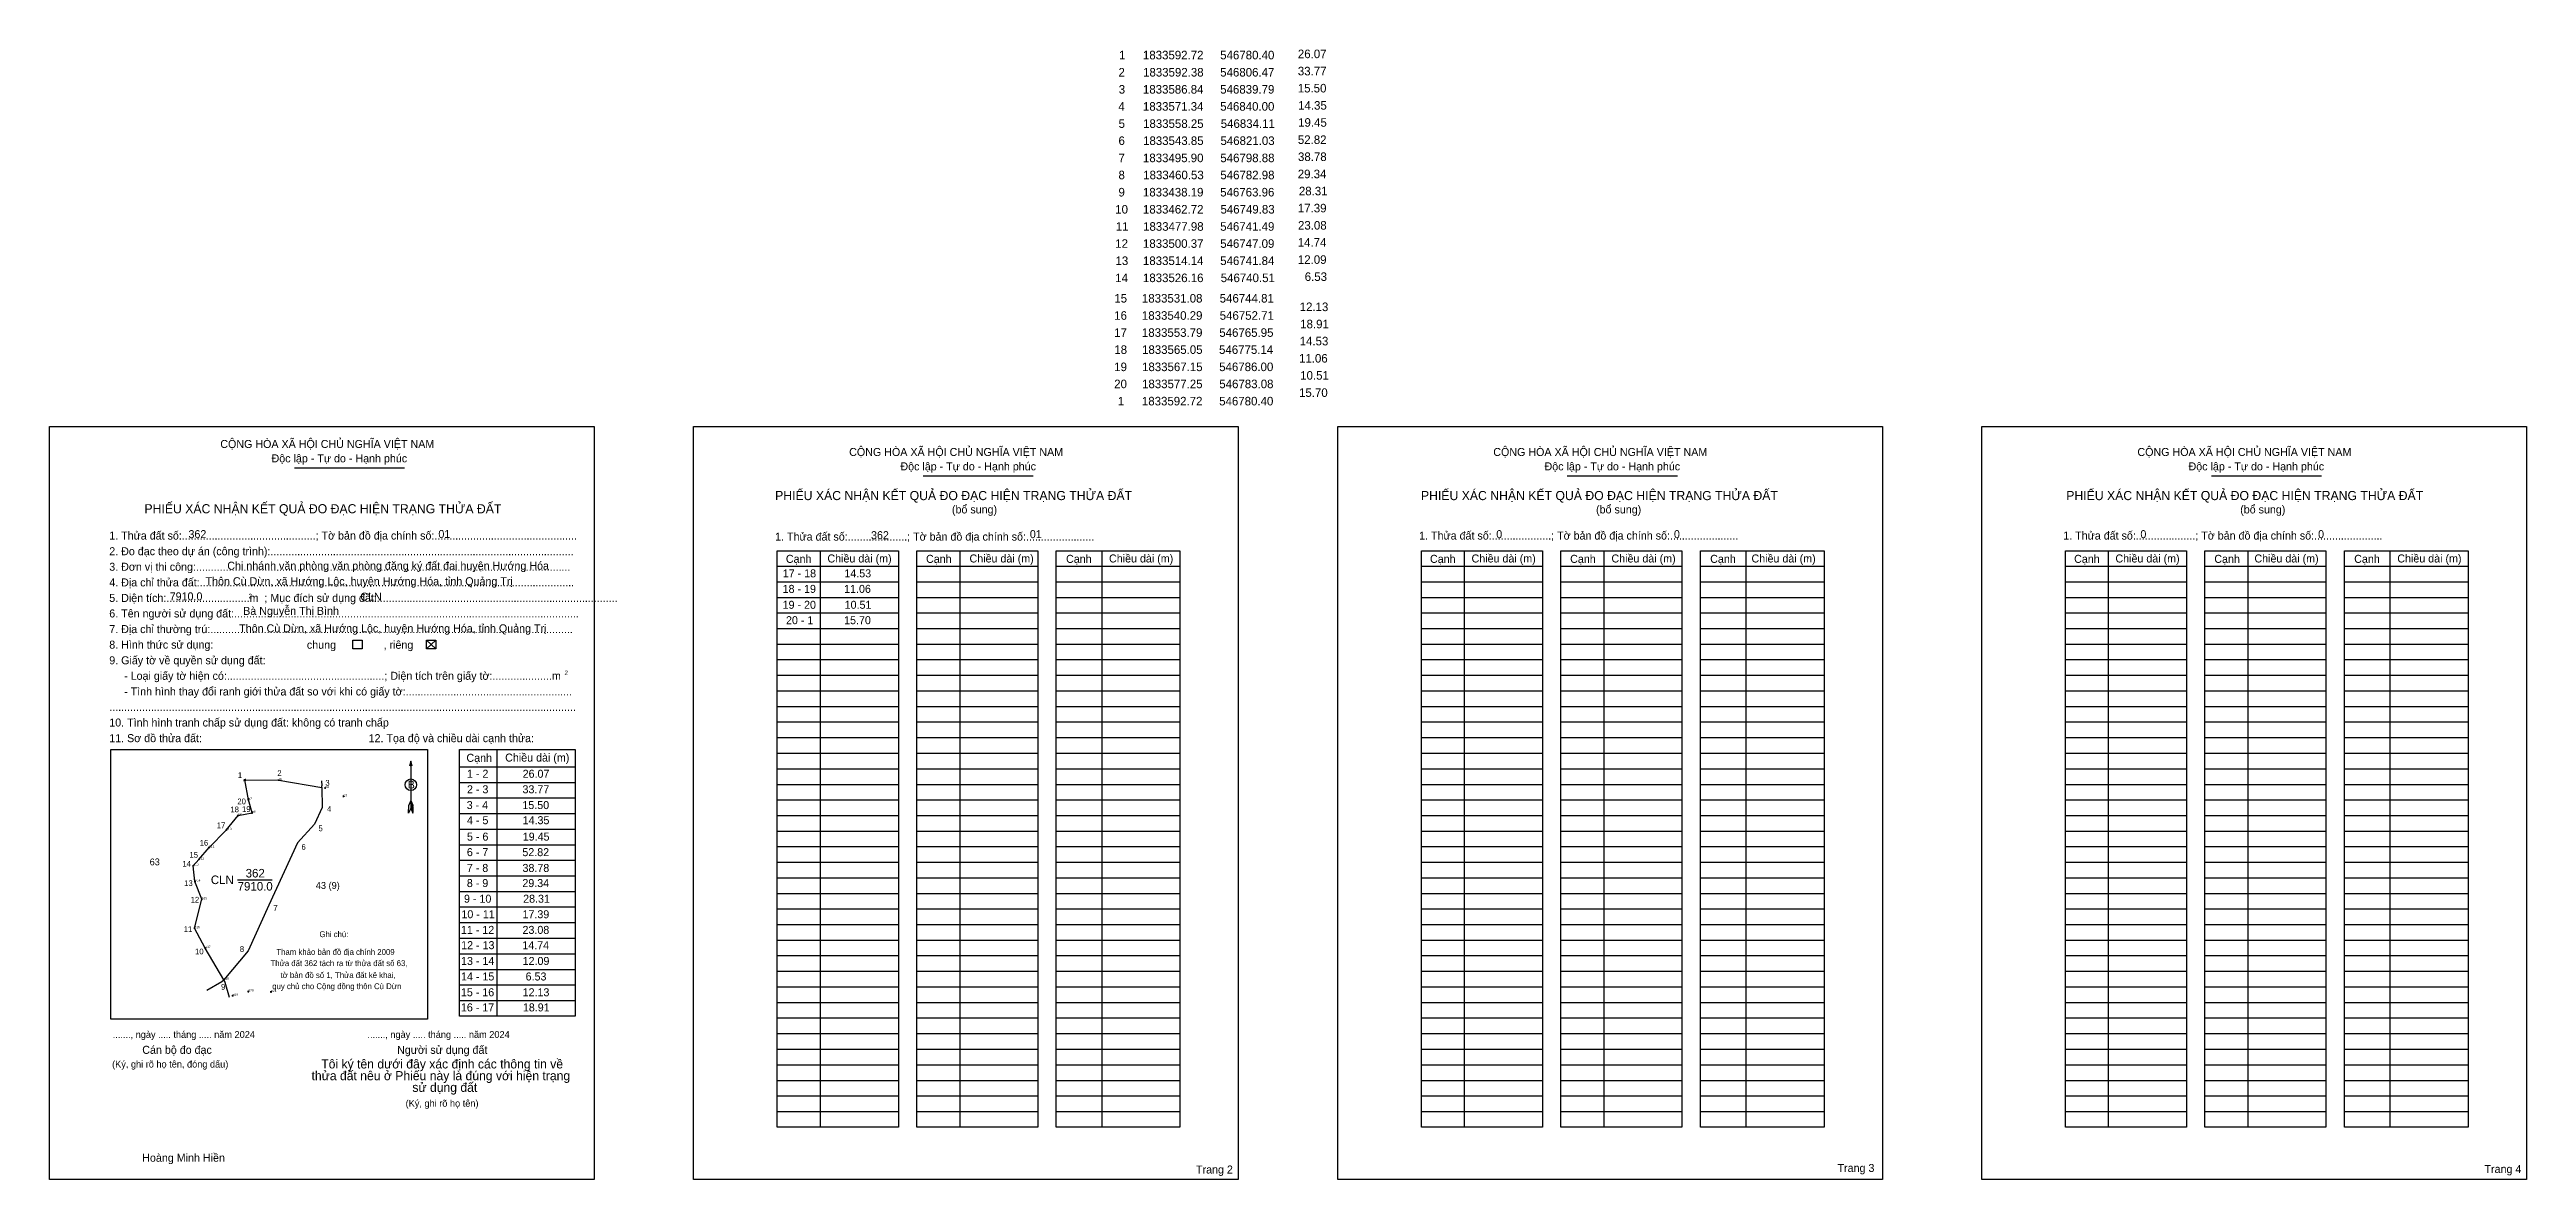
# Model space of a CAD drawing. Extents: x 546629 to 548543, y 1833284 to 1834157.
import ezdxf

# ---------------------------------------------------------------- set-up
doc = ezdxf.new("R2010")
doc.units = 0
for name, color, linetype in [('Level 1', 7, 'Continuous'), ('Level 10', 7, 'Continuous'), ('Level 12', 7, 'Continuous'), ('Level 13', 7, 'Continuous'), ('Level 2', 7, 'Continuous'), ('Level 48', 7, 'Continuous'), ('Level 50', 7, 'Continuous'), ('Level 52', 7, 'Continuous'), ('Level 53', 7, 'Continuous'), ('Level 6', 7, 'Continuous'), ('Level 7', 7, 'Continuous'), ('Level 8', 7, 'Continuous'), ('Level 9', 7, 'Continuous')]:
    doc.layers.add(name, color=color, linetype=linetype)

msp = doc.modelspace()

# ---------------------------------------------------------------- linework, layer by layer
at = {"layer": 'Level 1'}
for p, q in [((546629.5, 1833865.8), (546629.5, 1833865.8)), ((547127.1, 1833865.8), (547127.1, 1833865.8)), ((546818.7, 1833833.9), (546903.7, 1833833.9)), ((547304.5, 1833827.7), (547389.6, 1833827.7)), ((547802.2, 1833827.7), (547887.3, 1833827.7)), ((548299.9, 1833827.7), (548385, 1833827.7)), ((547224.9, 1833769.8), (547224.9, 1833324.3)), ((547332.7, 1833769.8), (547332.7, 1833324.3)), ((547442.5, 1833769.8), (547442.5, 1833324.3)), ((547722.5, 1833769.8), (547722.5, 1833324.3)), ((547830.3, 1833769.8), (547830.3, 1833324.3)), ((547940.1, 1833769.8), (547940.1, 1833324.3)), ((548220.2, 1833769.8), (548220.2, 1833324.3)), ((548328, 1833769.8), (548328, 1833324.3)), ((548437.8, 1833769.8), (548437.8, 1833324.3)), ((547191.7, 1833757.8), (547285.3, 1833757.8)), ((547299.5, 1833757.8), (547393.1, 1833757.8)), ((547407.3, 1833757.8), (547502.9, 1833757.8)), ((547689.4, 1833757.8), (547782.9, 1833757.8)), ((547797.2, 1833757.8), (547890.7, 1833757.8)), ((547905, 1833757.8), (548000.6, 1833757.8)), ((548187.1, 1833757.8), (548280.6, 1833757.8)), ((548294.9, 1833757.8), (548388.4, 1833757.8)), ((548402.7, 1833757.8), (548498.2, 1833757.8)), ((547191.7, 1833745.8), (547285.3, 1833745.8)), ((547191.7, 1833733.7), (547285.3, 1833733.7)), ((547299.5, 1833745.8), (547393.1, 1833745.8)), ((547299.5, 1833733.7), (547393.1, 1833733.7)), ((547407.3, 1833745.8), (547502.9, 1833745.8)), ((547407.3, 1833733.7), (547502.9, 1833733.7)), ((547689.4, 1833745.8), (547782.9, 1833745.8)), ((547689.4, 1833733.7), (547782.9, 1833733.7)), ((547797.2, 1833745.8), (547890.7, 1833745.8)), ((547797.2, 1833733.7), (547890.7, 1833733.7)), ((547905, 1833745.8), (548000.6, 1833745.8)), ((547905, 1833733.7), (548000.6, 1833733.7)), ((548187.1, 1833745.8), (548280.6, 1833745.8)), ((548187.1, 1833733.7), (548280.6, 1833733.7)), ((548294.9, 1833745.8), (548388.4, 1833745.8)), ((548294.9, 1833733.7), (548388.4, 1833733.7)), ((548402.7, 1833745.8), (548498.2, 1833745.8)), ((548402.7, 1833733.7), (548498.2, 1833733.7)), ((547191.7, 1833721.7), (547285.3, 1833721.7)), ((547191.7, 1833709.6), (547285.3, 1833709.6)), ((547299.5, 1833721.7), (547393.1, 1833721.7)), ((547299.5, 1833709.6), (547393.1, 1833709.6)), ((547407.3, 1833721.7), (547502.9, 1833721.7)), ((547407.3, 1833709.6), (547502.9, 1833709.6)), ((547689.4, 1833721.7), (547782.9, 1833721.7)), ((547689.4, 1833709.6), (547782.9, 1833709.6)), ((547797.2, 1833721.7), (547890.7, 1833721.7)), ((547797.2, 1833709.6), (547890.7, 1833709.6)), ((547905, 1833721.7), (548000.6, 1833721.7)), ((547905, 1833709.6), (548000.6, 1833709.6)), ((548187.1, 1833721.7), (548280.6, 1833721.7)), ((548187.1, 1833709.6), (548280.6, 1833709.6)), ((548294.9, 1833721.7), (548388.4, 1833721.7)), ((548294.9, 1833709.6), (548388.4, 1833709.6)), ((548402.7, 1833721.7), (548498.2, 1833721.7)), ((548402.7, 1833709.6), (548498.2, 1833709.6)), ((546920.6, 1833700.7), (546927.9, 1833694)), ((546920.6, 1833694), (546927.9, 1833700.7)), ((547191.7, 1833697.6), (547285.3, 1833697.6)), ((547299.5, 1833697.6), (547393.1, 1833697.6)), ((547407.3, 1833697.6), (547502.9, 1833697.6)), ((547689.4, 1833697.6), (547782.9, 1833697.6)), ((547797.2, 1833697.6), (547890.7, 1833697.6)), ((547905, 1833697.6), (548000.6, 1833697.6)), ((548187.1, 1833697.6), (548280.6, 1833697.6)), ((548294.9, 1833697.6), (548388.4, 1833697.6)), ((548402.7, 1833697.6), (548498.2, 1833697.6)), ((547191.7, 1833685.6), (547285.3, 1833685.6)), ((547191.7, 1833673.5), (547285.3, 1833673.5)), ((547299.5, 1833685.6), (547393.1, 1833685.6)), ((547299.5, 1833673.5), (547393.1, 1833673.5)), ((547407.3, 1833685.6), (547502.9, 1833685.6)), ((547407.3, 1833673.5), (547502.9, 1833673.5)), ((547689.4, 1833685.6), (547782.9, 1833685.6)), ((547689.4, 1833673.5), (547782.9, 1833673.5)), ((547797.2, 1833685.6), (547890.7, 1833685.6)), ((547797.2, 1833673.5), (547890.7, 1833673.5)), ((547905, 1833685.6), (548000.6, 1833685.6)), ((547905, 1833673.5), (548000.6, 1833673.5)), ((548187.1, 1833685.6), (548280.6, 1833685.6)), ((548187.1, 1833673.5), (548280.6, 1833673.5)), ((548294.9, 1833685.6), (548388.4, 1833685.6)), ((548294.9, 1833673.5), (548388.4, 1833673.5)), ((548402.7, 1833685.6), (548498.2, 1833685.6)), ((548402.7, 1833673.5), (548498.2, 1833673.5)), ((547191.7, 1833661.5), (547285.3, 1833661.5)), ((547299.5, 1833661.5), (547393.1, 1833661.5)), ((547407.3, 1833661.5), (547502.9, 1833661.5)), ((547689.4, 1833661.5), (547782.9, 1833661.5)), ((547797.2, 1833661.5), (547890.7, 1833661.5)), ((547905, 1833661.5), (548000.6, 1833661.5)), ((548187.1, 1833661.5), (548280.6, 1833661.5)), ((548294.9, 1833661.5), (548388.4, 1833661.5)), ((548402.7, 1833661.5), (548498.2, 1833661.5)), ((547191.7, 1833649.4), (547285.3, 1833649.4)), ((547191.7, 1833637.4), (547285.3, 1833637.4)), ((547299.5, 1833649.4), (547393.1, 1833649.4)), ((547299.5, 1833637.4), (547393.1, 1833637.4)), ((547407.3, 1833649.4), (547502.9, 1833649.4)), ((547407.3, 1833637.4), (547502.9, 1833637.4)), ((547689.4, 1833649.4), (547782.9, 1833649.4)), ((547689.4, 1833637.4), (547782.9, 1833637.4)), ((547797.2, 1833649.4), (547890.7, 1833649.4)), ((547797.2, 1833637.4), (547890.7, 1833637.4)), ((547905, 1833649.4), (548000.6, 1833649.4)), ((547905, 1833637.4), (548000.6, 1833637.4)), ((548187.1, 1833649.4), (548280.6, 1833649.4)), ((548187.1, 1833637.4), (548280.6, 1833637.4)), ((548294.9, 1833649.4), (548388.4, 1833649.4)), ((548294.9, 1833637.4), (548388.4, 1833637.4)), ((548402.7, 1833649.4), (548498.2, 1833649.4)), ((548402.7, 1833637.4), (548498.2, 1833637.4)), ((546676.8, 1833616.1), (546676.8, 1833616.1)), ((546975.1, 1833616.2), (546975.1, 1833410.1)), ((547191.7, 1833625.4), (547285.3, 1833625.4)), ((547191.7, 1833613.3), (547285.3, 1833613.3)), ((547299.5, 1833625.4), (547393.1, 1833625.4)), ((547299.5, 1833613.3), (547393.1, 1833613.3)), ((547407.3, 1833625.4), (547502.9, 1833625.4)), ((547407.3, 1833613.3), (547502.9, 1833613.3)), ((547689.4, 1833625.4), (547782.9, 1833625.4)), ((547689.4, 1833613.3), (547782.9, 1833613.3)), ((547797.2, 1833625.4), (547890.7, 1833625.4)), ((547797.2, 1833613.3), (547890.7, 1833613.3)), ((547905, 1833625.4), (548000.6, 1833625.4)), ((547905, 1833613.3), (548000.6, 1833613.3)), ((548187.1, 1833625.4), (548280.6, 1833625.4)), ((548187.1, 1833613.3), (548280.6, 1833613.3)), ((548294.9, 1833625.4), (548388.4, 1833625.4)), ((548294.9, 1833613.3), (548388.4, 1833613.3)), ((548402.7, 1833625.4), (548498.2, 1833625.4)), ((548402.7, 1833613.3), (548498.2, 1833613.3)), ((546908.6, 1833607.1), (546908.6, 1833570.7)), ((546946.2, 1833602.8), (547035.5, 1833602.8)), ((547191.7, 1833601.3), (547285.3, 1833601.3)), ((547299.5, 1833601.3), (547393.1, 1833601.3)), ((547407.3, 1833601.3), (547502.9, 1833601.3)), ((547689.4, 1833601.3), (547782.9, 1833601.3)), ((547797.2, 1833601.3), (547890.7, 1833601.3)), ((547905, 1833601.3), (548000.6, 1833601.3)), ((548187.1, 1833601.3), (548280.6, 1833601.3)), ((548294.9, 1833601.3), (548388.4, 1833601.3)), ((548402.7, 1833601.3), (548498.2, 1833601.3)), ((546908.6, 1833576.7), (546907, 1833573)), ((546908.6, 1833576.7), (546910.1, 1833573)), ((546908.6, 1833576.2), (546910.1, 1833572.5)), ((546908.6, 1833575.7), (546910.1, 1833572)), ((546908.6, 1833575.2), (546910.1, 1833571.4)), ((546908.6, 1833574.6), (546910.1, 1833570.9)), ((546946.2, 1833590.7), (547035.5, 1833590.7)), ((546946.2, 1833578.7), (547035.5, 1833578.7)), ((547191.7, 1833589.2), (547285.3, 1833589.2)), ((547191.7, 1833577.2), (547285.3, 1833577.2)), ((547299.5, 1833589.2), (547393.1, 1833589.2)), ((547299.5, 1833577.2), (547393.1, 1833577.2)), ((547407.3, 1833589.2), (547502.9, 1833589.2)), ((547407.3, 1833577.2), (547502.9, 1833577.2)), ((547689.4, 1833589.2), (547782.9, 1833589.2)), ((547689.4, 1833577.2), (547782.9, 1833577.2)), ((547797.2, 1833589.2), (547890.7, 1833589.2)), ((547797.2, 1833577.2), (547890.7, 1833577.2)), ((547905, 1833589.2), (548000.6, 1833589.2)), ((547905, 1833577.2), (548000.6, 1833577.2)), ((548187.1, 1833589.2), (548280.6, 1833589.2)), ((548187.1, 1833577.2), (548280.6, 1833577.2)), ((548294.9, 1833589.2), (548388.4, 1833589.2)), ((548294.9, 1833577.2), (548388.4, 1833577.2)), ((548402.7, 1833589.2), (548498.2, 1833589.2)), ((548402.7, 1833577.2), (548498.2, 1833577.2)), ((546906.9, 1833567), (546907, 1833573)), ((546908.6, 1833570.7), (546906.9, 1833567)), ((546908.6, 1833574.1), (546910.1, 1833570.3)), ((546908.6, 1833573.6), (546910.1, 1833569.8)), ((546908.6, 1833573.1), (546910.1, 1833569.2)), ((546908.6, 1833572.5), (546910.1, 1833568.7)), ((546908.6, 1833572), (546910.1, 1833568.2)), ((546908.6, 1833571.5), (546910.2, 1833567.6)), ((546908.6, 1833570.7), (546910.2, 1833567)), ((546910.2, 1833567), (546910.1, 1833573)), ((546946.2, 1833566.6), (547035.5, 1833566.6)), ((547191.7, 1833565.1), (547285.3, 1833565.1)), ((547299.5, 1833565.1), (547393.1, 1833565.1)), ((547407.3, 1833565.1), (547502.9, 1833565.1)), ((547689.4, 1833565.1), (547782.9, 1833565.1)), ((547797.2, 1833565.1), (547890.7, 1833565.1)), ((547905, 1833565.1), (548000.6, 1833565.1)), ((548187.1, 1833565.1), (548280.6, 1833565.1)), ((548294.9, 1833565.1), (548388.4, 1833565.1)), ((548402.7, 1833565.1), (548498.2, 1833565.1)), ((546946.2, 1833554.6), (547035.5, 1833554.6)), ((546946.2, 1833542.5), (547035.5, 1833542.5)), ((547191.7, 1833553.1), (547285.3, 1833553.1)), ((547191.7, 1833541.1), (547285.3, 1833541.1)), ((547299.5, 1833553.1), (547393.1, 1833553.1)), ((547299.5, 1833541.1), (547393.1, 1833541.1)), ((547407.3, 1833553.1), (547502.9, 1833553.1)), ((547407.3, 1833541.1), (547502.9, 1833541.1)), ((547689.4, 1833553.1), (547782.9, 1833553.1)), ((547689.4, 1833541.1), (547782.9, 1833541.1)), ((547797.2, 1833553.1), (547890.7, 1833553.1)), ((547797.2, 1833541.1), (547890.7, 1833541.1)), ((547905, 1833553.1), (548000.6, 1833553.1)), ((547905, 1833541.1), (548000.6, 1833541.1)), ((548187.1, 1833553.1), (548280.6, 1833553.1)), ((548187.1, 1833541.1), (548280.6, 1833541.1)), ((548294.9, 1833553.1), (548388.4, 1833553.1)), ((548294.9, 1833541.1), (548388.4, 1833541.1)), ((548402.7, 1833553.1), (548498.2, 1833553.1)), ((548402.7, 1833541.1), (548498.2, 1833541.1)), ((546946.2, 1833530.5), (547035.5, 1833530.5)), ((546946.2, 1833518.5), (547035.5, 1833518.5)), ((547191.7, 1833529), (547285.3, 1833529)), ((547299.5, 1833529), (547393.1, 1833529)), ((547407.3, 1833529), (547502.9, 1833529)), ((547689.4, 1833529), (547782.9, 1833529)), ((547797.2, 1833529), (547890.7, 1833529)), ((547905, 1833529), (548000.6, 1833529)), ((548187.1, 1833529), (548280.6, 1833529)), ((548294.9, 1833529), (548388.4, 1833529)), ((548402.7, 1833529), (548498.2, 1833529)), ((546946.2, 1833506.4), (547035.5, 1833506.4)), ((547191.7, 1833517), (547285.3, 1833517)), ((547191.7, 1833504.9), (547285.3, 1833504.9)), ((547299.5, 1833517), (547393.1, 1833517)), ((547299.5, 1833504.9), (547393.1, 1833504.9)), ((547407.3, 1833517), (547502.9, 1833517)), ((547407.3, 1833504.9), (547502.9, 1833504.9)), ((547689.4, 1833517), (547782.9, 1833517)), ((547689.4, 1833504.9), (547782.9, 1833504.9)), ((547797.2, 1833517), (547890.7, 1833517)), ((547797.2, 1833504.9), (547890.7, 1833504.9)), ((547905, 1833517), (548000.6, 1833517)), ((547905, 1833504.9), (548000.6, 1833504.9)), ((548187.1, 1833517), (548280.6, 1833517)), ((548187.1, 1833504.9), (548280.6, 1833504.9)), ((548294.9, 1833517), (548388.4, 1833517)), ((548294.9, 1833504.9), (548388.4, 1833504.9)), ((548402.7, 1833517), (548498.2, 1833517)), ((548402.7, 1833504.9), (548498.2, 1833504.9)), ((546946.2, 1833494.4), (547035.5, 1833494.4)), ((546946.2, 1833482.3), (547035.5, 1833482.3)), ((547191.7, 1833492.9), (547285.3, 1833492.9)), ((547191.7, 1833480.9), (547285.3, 1833480.9)), ((547299.5, 1833492.9), (547393.1, 1833492.9)), ((547299.5, 1833480.9), (547393.1, 1833480.9)), ((547407.3, 1833492.9), (547502.9, 1833492.9)), ((547407.3, 1833480.9), (547502.9, 1833480.9)), ((547689.4, 1833492.9), (547782.9, 1833492.9)), ((547689.4, 1833480.9), (547782.9, 1833480.9)), ((547797.2, 1833492.9), (547890.7, 1833492.9)), ((547797.2, 1833480.9), (547890.7, 1833480.9)), ((547905, 1833492.9), (548000.6, 1833492.9)), ((547905, 1833480.9), (548000.6, 1833480.9)), ((548187.1, 1833492.9), (548280.6, 1833492.9)), ((548187.1, 1833480.9), (548280.6, 1833480.9)), ((548294.9, 1833492.9), (548388.4, 1833492.9)), ((548294.9, 1833480.9), (548388.4, 1833480.9)), ((548402.7, 1833492.9), (548498.2, 1833492.9)), ((548402.7, 1833480.9), (548498.2, 1833480.9)), ((546946.2, 1833470.3), (547035.5, 1833470.3)), ((547191.7, 1833468.8), (547285.3, 1833468.8)), ((547299.5, 1833468.8), (547393.1, 1833468.8)), ((547407.3, 1833468.8), (547502.9, 1833468.8)), ((547689.4, 1833468.8), (547782.9, 1833468.8)), ((547797.2, 1833468.8), (547890.7, 1833468.8)), ((547905, 1833468.8), (548000.6, 1833468.8)), ((548187.1, 1833468.8), (548280.6, 1833468.8)), ((548294.9, 1833468.8), (548388.4, 1833468.8)), ((548402.7, 1833468.8), (548498.2, 1833468.8)), ((546946.2, 1833458.3), (547035.5, 1833458.3)), ((546946.2, 1833446.2), (547035.5, 1833446.2)), ((547191.7, 1833456.8), (547285.3, 1833456.8)), ((547191.7, 1833444.7), (547285.3, 1833444.7)), ((547299.5, 1833456.8), (547393.1, 1833456.8)), ((547299.5, 1833444.7), (547393.1, 1833444.7)), ((547407.3, 1833456.8), (547502.9, 1833456.8)), ((547407.3, 1833444.7), (547502.9, 1833444.7)), ((547689.4, 1833456.8), (547782.9, 1833456.8)), ((547689.4, 1833444.7), (547782.9, 1833444.7)), ((547797.2, 1833456.8), (547890.7, 1833456.8)), ((547797.2, 1833444.7), (547890.7, 1833444.7)), ((547905, 1833456.8), (548000.6, 1833456.8)), ((547905, 1833444.7), (548000.6, 1833444.7)), ((548187.1, 1833456.8), (548280.6, 1833456.8)), ((548187.1, 1833444.7), (548280.6, 1833444.7)), ((548294.9, 1833456.8), (548388.4, 1833456.8)), ((548294.9, 1833444.7), (548388.4, 1833444.7)), ((548402.7, 1833456.8), (548498.2, 1833456.8)), ((548402.7, 1833444.7), (548498.2, 1833444.7)), ((546946.2, 1833434.2), (547035.5, 1833434.2)), ((546946.2, 1833422.1), (547035.5, 1833422.1)), ((547191.7, 1833432.7), (547285.3, 1833432.7)), ((547299.5, 1833432.7), (547393.1, 1833432.7)), ((547407.3, 1833432.7), (547502.9, 1833432.7)), ((547689.4, 1833432.7), (547782.9, 1833432.7)), ((547797.2, 1833432.7), (547890.7, 1833432.7)), ((547905, 1833432.7), (548000.6, 1833432.7)), ((548187.1, 1833432.7), (548280.6, 1833432.7)), ((548294.9, 1833432.7), (548388.4, 1833432.7)), ((548402.7, 1833432.7), (548498.2, 1833432.7)), ((546921.4, 1833407.8), (546921.4, 1833407.8)), ((547191.7, 1833420.6), (547285.3, 1833420.6)), ((547191.7, 1833408.6), (547285.3, 1833408.6)), ((547299.5, 1833420.6), (547393.1, 1833420.6)), ((547299.5, 1833408.6), (547393.1, 1833408.6)), ((547407.3, 1833420.6), (547502.9, 1833420.6)), ((547407.3, 1833408.6), (547502.9, 1833408.6)), ((547689.4, 1833420.6), (547782.9, 1833420.6)), ((547689.4, 1833408.6), (547782.9, 1833408.6)), ((547797.2, 1833420.6), (547890.7, 1833420.6)), ((547797.2, 1833408.6), (547890.7, 1833408.6)), ((547905, 1833420.6), (548000.6, 1833420.6)), ((547905, 1833408.6), (548000.6, 1833408.6)), ((548187.1, 1833420.6), (548280.6, 1833420.6)), ((548187.1, 1833408.6), (548280.6, 1833408.6)), ((548294.9, 1833420.6), (548388.4, 1833420.6)), ((548294.9, 1833408.6), (548388.4, 1833408.6)), ((548402.7, 1833420.6), (548498.2, 1833420.6)), ((548402.7, 1833408.6), (548498.2, 1833408.6)), ((547191.7, 1833396.6), (547285.3, 1833396.6)), ((547191.7, 1833384.5), (547285.3, 1833384.5)), ((547299.5, 1833396.6), (547393.1, 1833396.6)), ((547299.5, 1833384.5), (547393.1, 1833384.5)), ((547407.3, 1833396.6), (547502.9, 1833396.6)), ((547407.3, 1833384.5), (547502.9, 1833384.5)), ((547689.4, 1833396.6), (547782.9, 1833396.6)), ((547689.4, 1833384.5), (547782.9, 1833384.5)), ((547797.2, 1833396.6), (547890.7, 1833396.6)), ((547797.2, 1833384.5), (547890.7, 1833384.5)), ((547905, 1833396.6), (548000.6, 1833396.6)), ((547905, 1833384.5), (548000.6, 1833384.5)), ((548187.1, 1833396.6), (548280.6, 1833396.6)), ((548187.1, 1833384.5), (548280.6, 1833384.5)), ((548294.9, 1833396.6), (548388.4, 1833396.6)), ((548294.9, 1833384.5), (548388.4, 1833384.5)), ((548402.7, 1833396.6), (548498.2, 1833396.6)), ((548402.7, 1833384.5), (548498.2, 1833384.5)), ((547191.7, 1833372.5), (547285.3, 1833372.5)), ((547299.5, 1833372.5), (547393.1, 1833372.5)), ((547407.3, 1833372.5), (547502.9, 1833372.5)), ((547689.4, 1833372.5), (547782.9, 1833372.5)), ((547797.2, 1833372.5), (547890.7, 1833372.5)), ((547905, 1833372.5), (548000.6, 1833372.5)), ((548187.1, 1833372.5), (548280.6, 1833372.5)), ((548294.9, 1833372.5), (548388.4, 1833372.5)), ((548402.7, 1833372.5), (548498.2, 1833372.5)), ((547191.7, 1833360.4), (547285.3, 1833360.4)), ((547191.7, 1833348.4), (547285.3, 1833348.4)), ((547299.5, 1833360.4), (547393.1, 1833360.4)), ((547299.5, 1833348.4), (547393.1, 1833348.4)), ((547407.3, 1833360.4), (547502.9, 1833360.4)), ((547407.3, 1833348.4), (547502.9, 1833348.4)), ((547689.4, 1833360.4), (547782.9, 1833360.4)), ((547689.4, 1833348.4), (547782.9, 1833348.4)), ((547797.2, 1833360.4), (547890.7, 1833360.4)), ((547797.2, 1833348.4), (547890.7, 1833348.4)), ((547905, 1833360.4), (548000.6, 1833360.4)), ((547905, 1833348.4), (548000.6, 1833348.4)), ((548187.1, 1833360.4), (548280.6, 1833360.4)), ((548187.1, 1833348.4), (548280.6, 1833348.4)), ((548294.9, 1833360.4), (548388.4, 1833360.4)), ((548294.9, 1833348.4), (548388.4, 1833348.4)), ((548402.7, 1833360.4), (548498.2, 1833360.4)), ((548402.7, 1833348.4), (548498.2, 1833348.4)), ((547191.7, 1833336.4), (547285.3, 1833336.4)), ((547299.5, 1833336.4), (547393.1, 1833336.4)), ((547407.3, 1833336.4), (547502.9, 1833336.4)), ((547689.4, 1833336.4), (547782.9, 1833336.4)), ((547797.2, 1833336.4), (547890.7, 1833336.4)), ((547905, 1833336.4), (548000.6, 1833336.4)), ((548187.1, 1833336.4), (548280.6, 1833336.4)), ((548294.9, 1833336.4), (548388.4, 1833336.4)), ((548402.7, 1833336.4), (548498.2, 1833336.4)), ((547050.3, 1833283.8), (547050.3, 1833283.8)), ((547547.9, 1833283.8), (547547.9, 1833283.8))]:
    msp.add_line(p, q, dxfattribs=at)
for points in [[(547191.7, 1833769.8), (547285.3, 1833769.8), (547285.3, 1833324.3), (547191.7, 1833324.3)], [(547299.5, 1833769.8), (547393.1, 1833769.8), (547393.1, 1833324.3), (547299.5, 1833324.3)], [(547407.3, 1833769.8), (547502.9, 1833769.8), (547502.9, 1833324.3), (547407.3, 1833324.3)], [(547689.4, 1833769.8), (547782.9, 1833769.8), (547782.9, 1833324.3), (547689.4, 1833324.3)], [(547797.2, 1833769.8), (547890.7, 1833769.8), (547890.7, 1833324.3), (547797.2, 1833324.3)], [(547905, 1833769.8), (548000.6, 1833769.8), (548000.6, 1833324.3), (547905, 1833324.3)], [(548187.1, 1833769.8), (548280.6, 1833769.8), (548280.6, 1833324.3), (548187.1, 1833324.3)], [(548294.9, 1833769.8), (548388.4, 1833769.8), (548388.4, 1833324.3), (548294.9, 1833324.3)], [(548402.7, 1833769.8), (548498.2, 1833769.8), (548498.2, 1833324.3), (548402.7, 1833324.3)], [(546676.8, 1833616.1), (546921.4, 1833616.1), (546921.4, 1833407.8), (546676.8, 1833407.8)], [(546946.2, 1833616.2), (547035.5, 1833616.2), (547035.5, 1833410.1), (546946.2, 1833410.1)]]:
    msp.add_lwpolyline(points, close=True, dxfattribs=at)
msp.add_lwpolyline([(546909.6, 1833603.3), (546908.6, 1833607.1), (546907.5, 1833603.3)], dxfattribs=at)
msp.add_circle((546908.6, 1833588.9), 4.44, dxfattribs=at)
at = {"layer": 'Level 10'}
for p in [(546839.6, 1833591.9), (546839.8, 1833586.8)]:
    msp.add_line(p, (546839.8, 1833588), dxfattribs=at)
msp.add_lwpolyline([(546780.4, 1833592.7), (546806.5, 1833592.4), (546839.8, 1833586.8), (546840, 1833571.3), (546834.1, 1833558.3), (546821, 1833543.9), (546798.9, 1833495.9), (546783, 1833460.5), (546764, 1833438.2), (546749.8, 1833462.7), (546741.5, 1833478), (546747.1, 1833500.4), (546741.8, 1833514.1), (546740.5, 1833526.2), (546744.8, 1833531.1), (546752.7, 1833540.3), (546765.9, 1833553.8), (546775.1, 1833565.1), (546786, 1833567.2), (546783.1, 1833577.3)], close=True, dxfattribs=at)
for points in [[(546750.9, 1833430.1), (546762.7, 1833436.7), (546764, 1833438.2)], [(546764, 1833438.2), (546764.8, 1833436.4), (546768.3, 1833424.8)]]:
    msp.add_lwpolyline(points, dxfattribs=at)
at = {"layer": 'Level 2'}
for points in [[(546629.5, 1833865.8), (547050.2, 1833865.8), (547050.2, 1833283.8), (546629.5, 1833283.8)], [(547127.1, 1833865.8), (547547.9, 1833865.8), (547547.9, 1833283.8), (547127.1, 1833283.8)], [(547624.8, 1833865.8), (548045.6, 1833865.8), (548045.6, 1833283.8), (547624.8, 1833283.8)], [(548122.5, 1833865.8), (548543.3, 1833865.8), (548543.3, 1833283.8), (548122.5, 1833283.8)]]:
    msp.add_lwpolyline(points, close=True, dxfattribs=at)
at = {"layer": 'Level 50'}
for points in [[(546863.8, 1833700.7), (546871, 1833700.7), (546871, 1833694), (546863.8, 1833694)], [(546920.6, 1833700.7), (546927.9, 1833700.7), (546927.9, 1833694), (546920.6, 1833694)]]:
    msp.add_lwpolyline(points, close=True, dxfattribs=at)
at = {"layer": 'Level 7'}
for p, q in [((546781, 1833592.7), (546779.8, 1833592.7)), ((546780.4, 1833592.1), (546780.4, 1833593.3)), ((546783.7, 1833577.3), (546782.5, 1833577.3)), ((546783.1, 1833576.6), (546783.1, 1833577.9)), ((546807.1, 1833592.4), (546805.8, 1833592.4)), ((546806.5, 1833591.8), (546806.5, 1833593)), ((546843, 1833586.3), (546841.8, 1833586.3)), ((546842.4, 1833585.7), (546842.4, 1833587)), ((546857.3, 1833579.9), (546856, 1833579.9)), ((546856.6, 1833579.2), (546856.6, 1833580.5)), ((546775.8, 1833565.1), (546774.5, 1833565.1)), ((546775.1, 1833564.4), (546775.1, 1833565.7)), ((546786.6, 1833567.2), (546785.4, 1833567.2)), ((546786, 1833566.5), (546786, 1833567.8)), ((546753.3, 1833540.3), (546752.1, 1833540.3)), ((546752.7, 1833539.7), (546752.7, 1833540.9)), ((546766.6, 1833553.8), (546765.3, 1833553.8)), ((546765.9, 1833553.2), (546765.9, 1833554.4)), ((546741.1, 1833526.2), (546739.9, 1833526.2)), ((546740.5, 1833525.5), (546740.5, 1833526.8)), ((546745.4, 1833531.1), (546744.2, 1833531.1)), ((546744.8, 1833530.5), (546744.8, 1833531.7)), ((546742.5, 1833514.1), (546741.2, 1833514.1)), ((546741.8, 1833513.5), (546741.8, 1833514.8)), ((546747.7, 1833500.4), (546746.5, 1833500.4)), ((546747.1, 1833499.7), (546747.1, 1833501)), ((546742.1, 1833478), (546740.9, 1833478)), ((546741.5, 1833477.4), (546741.5, 1833478.6)), ((546750.5, 1833462.7), (546749.2, 1833462.7)), ((546749.8, 1833462.1), (546749.8, 1833463.3)), ((546764.6, 1833438.2), (546763.3, 1833438.2)), ((546764, 1833437.6), (546764, 1833438.8)), ((546771.6, 1833425.8), (546770.4, 1833425.8)), ((546771, 1833425.2), (546771, 1833426.4)), ((546783.7, 1833429.1), (546782.5, 1833429.1)), ((546783.1, 1833428.4), (546783.1, 1833429.7)), ((546801.3, 1833428.8), (546800, 1833428.8)), ((546800.6, 1833428.1), (546800.6, 1833429.4))]:
    msp.add_line(p, q, dxfattribs=at)
at = {"layer": 'Level 9'}
msp.add_line((546774.8, 1833515.5), (546801.4, 1833515.5), dxfattribs=at)

# ---------------------------------------------------------------- texts
at = {"layer": 'Level 1'}
for s, height, p in [('CỘNG HÒA XÃ HỘI CHỦ NGHĨA VIỆT NAM', 6.181, (546761.4, 1833849.2)), ('Độc lập - Tự do - Hạnh phúc', 6.181, (546801, 1833838.1)), ('CỘNG HÒA XÃ HỘI CHỦ NGHĨA VIỆT NAM', 6.181, (547247.3, 1833843)), ('CỘNG HÒA XÃ HỘI CHỦ NGHĨA VIỆT NAM', 6.181, (547745, 1833843)), ('CỘNG HÒA XÃ HỘI CHỦ NGHĨA VIỆT NAM', 6.181, (548242.7, 1833843)), ('Độc lập - Tự do - Hạnh phúc', 6.181, (547286.9, 1833831.9)), ('Độc lập - Tự do - Hạnh phúc', 6.181, (547784.6, 1833831.9)), ('Độc lập - Tự do - Hạnh phúc', 6.181, (548282.2, 1833831.9)), ('PHIẾU XÁC NHẬN KẾT QUẢ ĐO ĐẠC HIỆN TRẠNG THỬA ĐẤT', 7.065, (546702.8, 1833798.7)), ('PHIẾU XÁC NHẬN KẾT QUẢ ĐO ĐẠC HIỆN TRẠNG THỬA ĐẤT', 7.065, (547190.1, 1833808.9)), ('(bổ sung)', 6.18, (547326.7, 1833798.6)), ('PHIẾU XÁC NHẬN KẾT QUẢ ĐO ĐẠC HIỆN TRẠNG THỬA ĐẤT', 7.065, (547689.1, 1833808.9)), ('(bổ sung)', 6.18, (547824.4, 1833798.6)), ('PHIẾU XÁC NHẬN KẾT QUẢ ĐO ĐẠC HIỆN TRẠNG THỬA ĐẤT', 7.065, (548187.7, 1833808.9)), ('(bổ sung)', 6.18, (548322.1, 1833798.6)), ('1. Thửa đất số:.............................................; Tờ bản đồ địa chính số:................................................', 6.1808, (546675.6, 1833778.4)), ('1. Thửa đất số:....................; Tờ bản đồ địa chính số:.......................', 6.181, (547687.7, 1833778.4)), ('1. Thửa đất số:....................; Tờ bản đồ địa chính số:.......................', 6.181, (548185.4, 1833778.4)), ('2. Đo đạc theo dự án (công trình):......................................................................................................', 6.1808, (546675.6, 1833766.3)), ('1. Thửa đất số:....................; Tờ bản đồ địa chính số:.......................', 6.181, (547190.1, 1833777.6)), ('Cạnh', 6.18, (547198.4, 1833760.4)), ('Chiều dài (m)', 6.181, (547230.5, 1833760.7)), ('Cạnh', 6.18, (547306.7, 1833760.4)), ('Chiều dài (m)', 6.181, (547340.3, 1833760.7)), ('Cạnh', 6.18, (547414.9, 1833760.4)), ('Chiều dài (m)', 6.181, (547448.1, 1833760.7)), ('Cạnh', 6.18, (547696.1, 1833760.4)), ('Chiều dài (m)', 6.181, (547728.2, 1833760.7)), ('Cạnh', 6.18, (547804.4, 1833760.4)), ('Chiều dài (m)', 6.181, (547836.3, 1833760.7)), ('Cạnh', 6.18, (547912.6, 1833760.4)), ('Chiều dài (m)', 6.181, (547944.5, 1833760.7)), ('Cạnh', 6.18, (548193.8, 1833760.4)), ('Chiều dài (m)', 6.181, (548225.7, 1833760.7)), ('Cạnh', 6.18, (548302.1, 1833760.4)), ('Chiều dài (m)', 6.181, (548333.1, 1833760.7)), ('Cạnh', 6.18, (548410.2, 1833760.4)), ('Chiều dài (m)', 6.181, (548443.5, 1833760.7)), ('4. Địa chỉ thửa đất:..............................................................................................................................', 6.1808, (546675.6, 1833742.2)), ('3. Đơn vị thi công:..............................................................................................................................', 6.1808, (546675.6, 1833754.3)), ('5. Diện tích:............................m  ; Mục đích sử dụng đất:.................................................................................', 6.1808, (546675.6, 1833730.2)), ('2', 3.53, (546783.2, 1833733)), ('6. Tên người sử dụng đất:....................................................................................................................', 6.1808, (546675.6, 1833718.2)), ('7. Địa chỉ thường trú:..........................................................................................................................', 6.1808, (546675.6, 1833706.1)), ('chung                , riêng', 6.181, (546828.3, 1833694)), ('9. Giấy tờ về quyền sử dụng đất:', 6.181, (546675.6, 1833682)), ('     - Loại giấy tờ hiện có:.....................................................; Diện tích trên giấy tờ:....................m', 6.1808, (546675.6, 1833670)), ('2', 3.53, (547027.3, 1833673.6)), ('     - Tình hình thay đổi ranh giới thửa đất so với khi có giấy tờ:........................................................', 6.1808, (546675.6, 1833657.9)), ('10. Tình hình tranh chấp sử dụng đất: không có tranh chấp', 6.181, (546675.6, 1833633.9)), ('.............................................................................................................................................................', 6.1808, (546675.6, 1833645.9)), ('11. Sơ đồ thửa đất:', 6.181, (546675.6, 1833621.8)), ('12. Tọa độ và chiều dài cạnh thửa:', 6.181, (546876, 1833621.8)), ('Cạnh', 6.18, (546951.6, 1833606.6)), ('Chiều dài (m)', 6.181, (546981.5, 1833606.8)), ('B', 6.02, (546906.3, 1833586)), ('......., ngày ..... tháng ..... năm 2024', 5.298, (546678.3, 1833393.2)), ('Cán bộ đo đạc', 6.181, (546701.1, 1833380.9)), ('......., ngày ..... tháng ..... năm 2024', 5.298, (546875.1, 1833393.2)), ('Người sử dụng đất', 6.181, (546898, 1833380.9)), ('(Ký, ghi rõ họ tên, đóng dấu)', 5.298, (546677.8, 1833370.3)), ('thửa đất nêu ở Phiếu này là đúng với hiện trạng', 7.024, (546831.9, 1833360.5)), ('Tôi ký tên dưới đây xác định các thông tin về', 7.024, (546839.4, 1833369.6)), ('(Ký, ghi rõ họ tên)', 5.298, (546904.6, 1833340)), ('sử dụng đất', 7.024, (546909.8, 1833351.5)), ('Hoàng Minh Hiền', 6.181, (546701.1, 1833297.5)), ('Trang 2', 6.18, (547515.3, 1833288.4)), ('Trang 3', 6.18, (548011, 1833289.6)), ('Trang 4', 6.18, (548510.9, 1833288.8))]:
    msp.add_text(s, height=height, dxfattribs=at).set_placement(p)
at = {"layer": 'Level 12'}
for s, p in [('p5', (546806.5, 1833592.4)), ('p6', (546778.8, 1833591.8)), ('p7', (546783.1, 1833577.3)), ('p4', (546842.4, 1833586.3)), ('p3', (546856.6, 1833579.9)), ('p10', (546765.9, 1833553.8)), ('p9', (546775.1, 1833565.1)), ('p8', (546786, 1833567.2)), ('p11', (546752.7, 1833540.3)), ('p13', (546740.5, 1833526.2)), ('p12', (546744.8, 1833531.1)), ('p14', (546741.8, 1833514.1)), ('p15', (546747.1, 1833500.4)), ('p16', (546741.5, 1833478)), ('p17', (546749.8, 1833462.7)), ('p18', (546764, 1833438.2)), ('p19', (546771, 1833425.8)), ('p20', (546783.1, 1833429.1)), ('p21', (546800.6, 1833428.8))]:
    msp.add_text(s, height=1.8, dxfattribs=at).set_placement(p)
at = {"layer": 'Level 13'}
for s, height, p in [('63', 5.3, (546706.8, 1833526.6)), ('CLN', 6.62, (546754.1, 1833512.1)), ('362', 6.62, (546781, 1833517.2)), ('7910.0', 6.62, (546774.8, 1833507.1)), ('43 (9)', 5.3, (546835.2, 1833508.4))]:
    msp.add_text(s, height=height, dxfattribs=at).set_placement(p)
at = {"layer": 'Level 48'}
msp.add_text('8. Hình thức sử dụng:', height=6.181, dxfattribs=at).set_placement((546675.6, 1833694.1))
at = {"layer": 'Level 52'}
for s, p in [('17 - 18', (547196, 1833749.2)), ('14.53', (547243.6, 1833749.2)), ('18 - 19', (547195.9, 1833737.2)), ('19 - 20', (547195.9, 1833724.9)), ('11.06', (547243.4, 1833737.2)), ('10.51', (547243.8, 1833724.9)), ('20 - 1', (547198.5, 1833713)), ('15.70', (547243.4, 1833713)), ('1 - 2', (546952, 1833594.3)), ('26.07', (546995, 1833594.3)), ('3 - 4', (546951.8, 1833570.1)), ('2 - 3', (546952, 1833582.3)), ('33.77', (546994.9, 1833582.3)), ('15.50', (546994.8, 1833570.1)), ('4 - 5', (546952, 1833558.4)), ('14.35', (546995, 1833558.4)), ('5 - 6', (546952, 1833545.7)), ('6 - 7', (546951.9, 1833533.7)), ('52.82', (546994.8, 1833533.7)), ('19.45', (546995.1, 1833545.7)), ('7 - 8', (546951.9, 1833521.5)), ('38.78', (546994.9, 1833521.5)), ('9 - 10', (546949.7, 1833497.7)), ('8 - 9', (546951.9, 1833509.8)), ('29.34', (546994.8, 1833509.8)), ('28.31', (546995.4, 1833497.7)), ('11 - 12', (546947.3, 1833473.6)), ('10 - 11', (546947.7, 1833485.7)), ('23.08', (546994.9, 1833473.6)), ('17.39', (546994.9, 1833485.7)), ('12 - 13', (546947.5, 1833461.8)), ('14.74', (546994.8, 1833461.8)), ('13 - 14', (546947.4, 1833449.6)), ('14 - 15', (546947.4, 1833437.6)), ('12.09', (546995, 1833449.6)), ('6.53', (546997.3, 1833437.6)), ('15 - 16', (546947.3, 1833425.4)), ('12.13', (546995, 1833425.4)), ('16 - 17', (546947.3, 1833413.7)), ('18.91', (546995.2, 1833413.7))]:
    msp.add_text(s, height=6.18, dxfattribs=at).set_placement(p)
at = {"layer": 'Level 53'}
for s, p in [('1', (547455.8, 1834149.6)), ('1833592.72', (547474.3, 1834149.6)), ('546780.40', (547534, 1834149.6)), ('26.07', (547594, 1834150.5)), ('2', (547455.4, 1834136.3)), ('3', (547455.6, 1834123.1)), ('1833586.84', (547474.3, 1834123.1)), ('1833592.38', (547474.4, 1834136.3)), ('546806.47', (547534, 1834136.3)), ('546839.79', (547534, 1834123.1)), ('33.77', (547594, 1834137.2)), ('15.50', (547593.9, 1834124)), ('4', (547455.3, 1834109.9)), ('1833571.34', (547474.3, 1834109.9)), ('546840.00', (547534, 1834109.9)), ('14.35', (547594.2, 1834110.7)), ('5', (547455.5, 1834096.6)), ('1833558.25', (547474.4, 1834096.6)), ('546834.11', (547534.4, 1834096.6)), ('19.45', (547594.2, 1834097.5)), ('6', (547455.4, 1834083.4)), ('7', (547455.4, 1834070.1)), ('1833495.90', (547474.3, 1834070.1)), ('1833543.85', (547474.4, 1834083.4)), ('546798.88', (547534.1, 1834070.1)), ('546821.03', (547534.2, 1834083.4)), ('52.82', (547594, 1834084.2)), ('38.78', (547594.1, 1834071)), ('8', (547455.4, 1834056.9)), ('1833460.53', (547474.5, 1834056.9)), ('546782.98', (547534.1, 1834056.9)), ('29.34', (547593.9, 1834057.7)), ('10', (547452.9, 1834030.4)), ('9', (547455.4, 1834043.6)), ('1833438.19', (547474.3, 1834043.6)), ('1833462.72', (547474.3, 1834030.4)), ('546763.96', (547534, 1834043.6)), ('546749.83', (547534.2, 1834030.4)), ('17.39', (547594, 1834031.3)), ('28.31', (547594.8, 1834044.5)), ('11', (547453.3, 1834017.1)), ('1833477.98', (547474.4, 1834017.1)), ('546741.49', (547534, 1834017.1)), ('23.08', (547594.1, 1834018)), ('12', (547452.9, 1834003.9)), ('13', (547453.1, 1833990.6)), ('1833500.37', (547474.3, 1834003.9)), ('1833514.14', (547474.3, 1833990.6)), ('546741.84', (547534, 1833990.6)), ('546747.09', (547534, 1834003.9)), ('14.74', (547593.9, 1834004.8)), ('12.09', (547594, 1833991.5)), ('14', (547452.9, 1833977.4)), ('1833526.16', (547474.3, 1833977.4)), ('546740.51', (547534.4, 1833977.4)), ('6.53', (547599.3, 1833978.3)), ('15', (547452.2, 1833961.6)), ('1833531.08', (547473.5, 1833961.6)), ('546744.81', (547533.6, 1833961.6)), ('12.13', (547595.4, 1833955)), ('16', (547452.1, 1833948.3)), ('17', (547452.1, 1833935.1)), ('1833540.29', (547473.5, 1833948.3)), ('1833553.79', (547473.5, 1833935.1)), ('546765.95', (547533.3, 1833935.1)), ('546752.71', (547533.6, 1833948.3)), ('18.91', (547595.8, 1833941.7)), ('18', (547452.2, 1833921.9)), ('1833565.05', (547473.6, 1833921.9)), ('546775.14', (547533.1, 1833921.9)), ('11.06', (547594.9, 1833915.2)), ('14.53', (547595.4, 1833928.5)), ('20', (547452.1, 1833895.4)), ('19', (547452.1, 1833908.6)), ('1833567.15', (547473.6, 1833908.6)), ('1833577.25', (547473.6, 1833895.4)), ('546786.00', (547533.2, 1833908.6)), ('546783.08', (547533.3, 1833895.4)), ('10.51', (547595.8, 1833902)), ('1', (547454.9, 1833882.1)), ('1833592.72', (547473.5, 1833882.1)), ('546780.40', (547533.2, 1833882.1)), ('15.70', (547594.9, 1833888.7))]:
    msp.add_text(s, height=6.62, dxfattribs=at).set_placement(p)
at = {"layer": 'Level 6'}
for s, height, p in [('362', 6.18, (546736.8, 1833779.5)), ('01', 6.18, (546929.9, 1833779.6)), ('01', 6.18, (547386.9, 1833779.5)), ('0', 6.18, (547747.3, 1833779.5)), ('0', 6.18, (547884.6, 1833779.5)), ('0', 6.18, (548245, 1833779.5)), ('0', 6.18, (548382.3, 1833779.5)), ('362', 6.18, (547264.2, 1833778.7)), ('Thôn Cù Dừn, xã Hướng Lộc, huyện Hướng Hóa, tỉnh Quảng Trị', 6.181, (546750, 1833743.1)), ('Chi nhánh văn phòng văn phòng đăng ký đất đai huyện Hướng Hóa', 6.181, (546766.8, 1833755.1)), ('7910.0', 6.18, (546722.3, 1833731.4)), ('Bà Nguyễn Thị Bình', 6.181, (546779.1, 1833720.2)), ('CLN', 6.18, (546869.6, 1833731.2)), ('Thôn Cù Dừn, xã Hướng Lộc, huyện Hướng Hóa, tỉnh Quảng Trị', 6.181, (546776, 1833706.7))]:
    msp.add_text(s, height=height, dxfattribs=at).set_placement(p)
at = {"layer": 'Level 8'}
for s, height, p in [('Tham khảo bản đồ địa chính 2009', 4.503, (546804.7, 1833457.4)), ('Ghi chú:', 4.5, (546838, 1833471.1)), ('Thửa đất 362 tách ra từ thửa đất số 63, ', 4.503, (546800.2, 1833448.7)), ('tờ bản đồ số 1, Thửa đất kê khai, ', 4.503, (546807.9, 1833439.5)), ('quy chủ cho Cộng đồng thôn Cù Dừn', 4.503, (546801.5, 1833430.9))]:
    msp.add_text(s, height=height, dxfattribs=at).set_placement(p)
at = {"layer": 'Level 9'}
for s, p in [('1', (546775, 1833594.1)), ('2', (546805.5, 1833595.7)), ('20', (546774.6, 1833573.8)), ('3', (546842.6, 1833588.2)), ('17', (546758.7, 1833555.3)), ('18', (546769.2, 1833567.6)), ('19', (546778.2, 1833567.8)), ('5', (546837.3, 1833553)), ('4', (546843.9, 1833568)), ('15', (546737.6, 1833532.5)), ('16', (546745.5, 1833541.8)), ('6', (546824.1, 1833538.6)), ('14', (546732.1, 1833525.6)), ('13', (546733.5, 1833510.6)), ('12', (546738.5, 1833497.8)), ('11', (546733.2, 1833475.1)), ('7', (546802.4, 1833491.4)), ('10', (546741.9, 1833457.8)), ('8', (546776.5, 1833459.7)), ('9', (546762, 1833430.5))]:
    msp.add_text(s, height=4.42, dxfattribs=at).set_placement(p)

doc.saveas('drawing.dxf')
